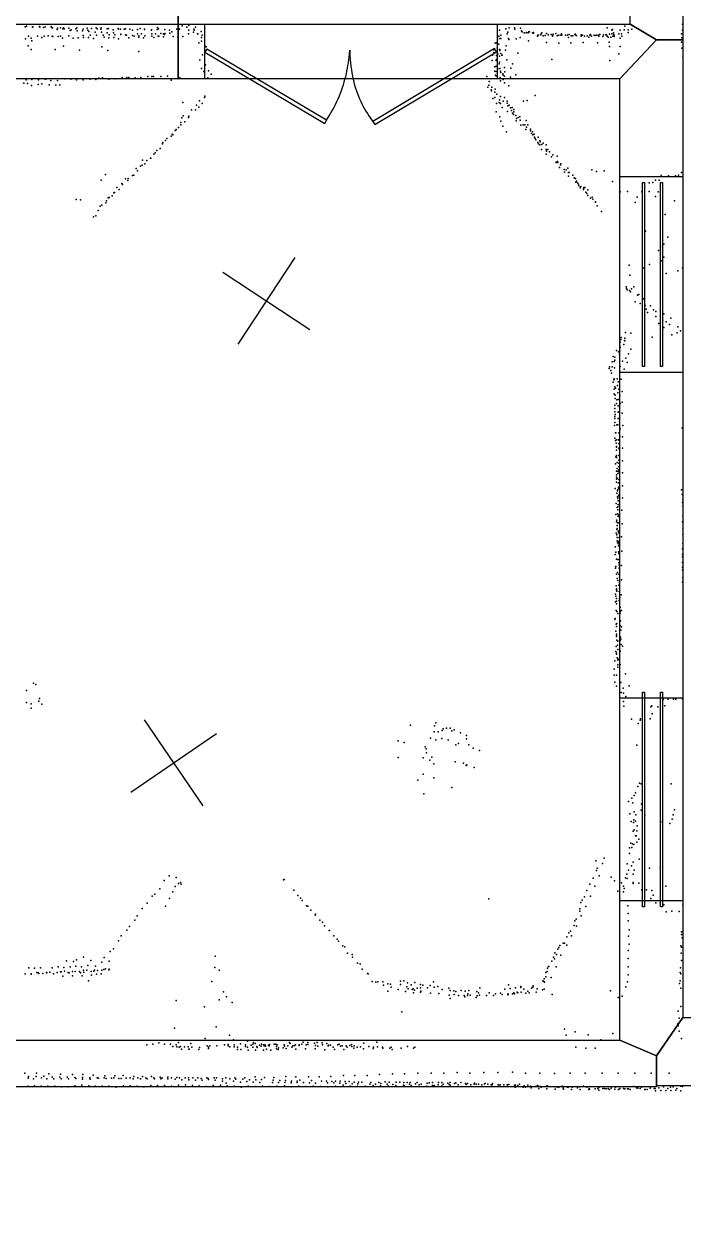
# Model space of a CAD drawing. Header units: millimetres. Extents: x -49251 to 3173, y -44712 to 7447.
# Drawn here: x -4682 to -2146, y -8664 to -4056 of the extents above; entities that cross this region are included whole.
import ezdxf

# ---------------------------------------------------------------- set-up
doc = ezdxf.new("R2010")
doc.units = ezdxf.units.MM
for name, color, linetype in [('DOORS', 7, 'Continuous'), ('P', 9, 'Continuous'), ('PANOS', 10, 'Continuous'), ('ROOMS', 1, 'Continuous'), ('WALLS', 3, 'Continuous'), ('WINDOWS', 6, 'Continuous')]:
    doc.layers.add(name, color=color, linetype=linetype)

# ---------------------------------------------------------------- blocks, each defined once
blk = doc.blocks.new('2-Double_3F')
for points in [[(-803.047, 5.11842), (-144.478, 395.382), (-134.282, 378.176), (-792.851, -12.0874), (-803.047, 5.11842)], [(130.58, 402.327), (799.603, 1.60988), (789.326, -15.5479), (120.303, 385.169), (130.58, 402.327)], [(-134.282, 378.176), (-119.32, 354.081), (-109.98, 338.172), (-101.133, 322.376), (-92.7658, 306.684), (-84.8675, 291.087), (-77.4254, 275.576), (-70.4273, 260.141), (-63.861, 244.774), (-57.7142, 229.467), (-51.9747, 214.209), (-46.6303, 198.992), (-41.6688, 183.807), (-37.078, 168.646), (-32.8455, 153.498), (-28.9593, 138.355), (-25.407, 123.208), (-22.1765, 108.049), (-19.2555, 92.867), (-16.6317, 77.6544), (-14.2931, 62.402), (-12.2272, 47.1006), (-10.422, 31.7413), (-8.86523, 16.3152), (-6.96899, -6.96899)], [(-6.96899, -6.96899), (-5.64674, 24.0467), (-4.27553, 44.0225), (-2.51777, 63.4584), (-0.37793, 82.3727), (2.13953, 100.783), (5.03013, 118.709), (8.2894, 136.167), (11.9129, 153.176), (15.8961, 169.754), (20.2346, 185.919), (24.9238, 201.69), (29.9595, 217.085), (35.3369, 232.121), (41.0518, 246.818), (47.0996, 261.192), (53.4758, 275.263), (60.176, 289.048), (67.1957, 302.566), (74.5305, 315.834), (82.1759, 328.872), (90.1273, 341.697), (98.3804, 354.327), (106.931, 366.78), (120.303, 385.169)]]:
    blk.add_lwpolyline(points)
blk = doc.blocks.new('1-Standard_69')
for points in [[(-590, 42.9766), (589.999, 42.9766), (589.999, 32.9766), (-590, 32.9766), (-590, 42.9766)], [(-590.014, -44.0958), (589.985, -44.0958), (589.985, -54.0958), (-590.014, -54.0958), (-590.014, -44.0958)]]:
    blk.add_lwpolyline(points)

msp = doc.modelspace()

# ---------------------------------------------------------------- linework, layer by layer
at = {"layer": 'DOORS'}
msp.add_lwpolyline([(-3986, -4056), (-2862.1, -4056), (-2862.1, -4266), (-3986, -4266), (-3986, -4056)], dxfattribs=at)
at = {"layer": 'P'}
for p in [(-4678, -4066), (-4672, -4064), (-4649, -4068), (-4648, -4067), (-4623, -4065), (-4621, -4068), (-4607, -4069), (-4601, -4067), (-4589, -4101), (-4577, -4065), (-4576, -4069), (-4572, -4070), (-4554, -4077), (-4553, -4072), (-4542, -4071), (-4533, -4074), (-4530, -4070), (-4527, -4074), (-4510, -4101), (-4509, -4072), (-4505, -4081), (-4500, -4078), (-4483, -4074), (-4479, -4070), (-4478, -4082), (-4457, -4082), (-4454, -4075), (-4454, -4100), (-4439, -4072), (-4436, -4080), (-4433, -4085), (-4428, -4099), (-4422, -4073), (-4408, -4087), (-4404, -4071), (-4403, -4098), (-4400, -4074), (-4387, -4076), (-4385, -4071), (-4384, -4087), (-4378, -4098), (-4362, -4074), (-4362, -4089), (-4357, -4073), (-4354, -4097), (-4339, -4078), (-4338, -4089), (-4332, -4097), (-4320, -4073), (-4319, -4075), (-4311, -4076), (-4310, -4095), (-4309, -4096), (-4297, -4075), (-4292, -4074), (-4291, -4097), (-4288, -4098), (-4275, -4076), (-4265, -4080), (-4264, -4100), (-4245, -4077), (-4245, -4094), (-4240, -4101), (-4235, -4073), (-4230, -4094), (-4218, -4076), (-4218, -4077), (-4217, -4101), (-4192, -4078), (-4192, -4080), (-4190, -4093), (-4176, -4094), (-4170, -4077), (-4168, -4069), (-4164, -4074), (-4155, -4092), (-4145, -4094), (-4142, -4096), (-4140, -4077), (-4140, -4092), (-4122, -4080), (-4121, -4091), (-4113, -4086), (-4094, -4075), (-4085, -4074), (-4084, -4076), (-4074, -4063), (-4056, -4068), (-4049, -4093), (-4048, -4062), (-4048, -4079), (-4030, -4087), (-4029, -4075), (-4027, -4079), (-4022, -4068), (-4015, -4093), (-4013, -4094), (-4001, -4084), (-3996, -4099), (-2853, -4079), (-2848, -4098), (-2828, -4074), (-2823, -4093), (-2821, -4087), (-2816, -4071), (-2795, -4071), (-2793, -4075), (-2772, -4072), (-2768, -4082), (-2765, -4086), (-2758, -4090), (-2750, -4090), (-2749, -4088), (-2742, -4089), (-2740, -4086), (-2737, -4086), (-2726, -4090), (-2722, -4088), (-2722, -4091), (-2705, -4099), (-2703, -4099), (-2693, -4097), (-2692, -4093), (-2690, -4090), (-2685, -4101), (-2677, -4100), (-2672, -4092), (-2666, -4097), (-2654, -4096), (-2648, -4099), (-2646, -4095), (-2636, -4092), (-2631, -4101), (-2627, -4098), (-2619, -4099), (-2614, -4094), (-2613, -4098), (-2599, -4099), (-2591, -4098), (-2585, -4096), (-2577, -4101), (-2570, -4101), (-2563, -4096), (-2562, -4095), (-2558, -4100), (-2557, -4100), (-2539, -4097), (-2536, -4099), (-2533, -4099), (-2515, -4101), (-2505, -4098), (-2503, -4096), (-2488, -4098), (-2484, -4100), (-2478, -4098), (-2472, -4099), (-2466, -4096), (-2453, -4097), (-2443, -4097), (-2441, -4097), (-2438, -4070), (-2430, -4095), (-2421, -4094), (-2420, -4080), (-2418, -4077), (-2414, -4089), (-2413, -4096), (-2411, -4098), (-2393, -4094), (-2389, -4080), (-2383, -4094), (-2373, -4078), (-2370, -4064), (-2358, -4078), (-2358, -4088), (-2343, -4076), (-2153, -4093), (-2149, -4056), (-2149, -4079), (-4676, -4113), (-4666, -4140), (-4665, -4103), (-4655, -4110), (-4652, -4120), (-4630, -4103), (-4613, -4107), (-4604, -4102), (-4574, -4103), (-4571, -4104), (-4551, -4104), (-4541, -4102), (-4534, -4110), (-4530, -4141), (-4493, -4110), (-4474, -4109), (-4453, -4107), (-4434, -4108), (-4415, -4112), (-4382, -4143), (-4374, -4106), (-4355, -4109), (-4336, -4108), (-4318, -4113), (-4279, -4109), (-4258, -4103), (-4240, -4106), (-4222, -4109), (-4190, -4103), (-4183, -4107), (-4166, -4103), (-4163, -4103), (-4145, -4105), (-4108, -4104), (-4090, -4106), (-4071, -4104), (-4009, -4128), (-3999, -4108), (-3999, -4122), (-3986, -4140), (-3981, -4144), (-2869, -4129), (-2866, -4128), (-2861, -4147), (-2860, -4109), (-2860, -4117), (-2855, -4102), (-2855, -4133), (-2851, -4112), (-2847, -4111), (-2827, -4139), (-2818, -4111), (-2817, -4115), (-2789, -4113), (-2773, -4107), (-2741, -4120), (-2706, -4102), (-2672, -4127), (-2649, -4103), (-2624, -4129), (-2587, -4108), (-2578, -4128), (-2539, -4102), (-2531, -4127), (-2526, -4103), (-2509, -4106), (-2499, -4103), (-2475, -4128), (-2471, -4103), (-2455, -4104), (-2438, -4102), (-2435, -4106), (-2431, -4125), (-2429, -4142), (-2424, -4106), (-2417, -4102), (-2411, -4104), (-2389, -4110), (-2388, -4142), (-2382, -4103), (-2152, -4126), (-2151, -4109), (-4655, -4154), (-4562, -4154), (-4468, -4156), (-4360, -4158), (-4240, -4162), (-4006, -4193), (-3995, -4174), (-2879, -4176), (-2875, -4165), (-2874, -4155), (-2864, -4177), (-2864, -4192), (-2859, -4170), (-2853, -4155), (-2853, -4179), (-2851, -4154), (-2851, -4158), (-2848, -4169), (-2844, -4175), (-2843, -4176), (-2829, -4156), (-2825, -4194), (-2782, -4168), (-2651, -4192), (-2393, -4171), (-2151, -4149), (-2147, -4183), (-3999, -4227), (-3990, -4238), (-3984, -4213), (-3972, -4236), (-2881, -4196), (-2871, -4221), (-2871, -4237), (-2867, -4238), (-2866, -4218), (-2865, -4196), (-2859, -4228), (-2854, -4209), (-2853, -4203), (-2851, -4227), (-2849, -4237), (-2833, -4223), (-2832, -4240), (-2809, -4225), (-2803, -4209), (-2428, -4196), (-4682, -4283), (-4674, -4270), (-4669, -4284), (-4652, -4269), (-4626, -4270), (-4613, -4286), (-4600, -4268), (-4595, -4266), (-4579, -4273), (-4553, -4273), (-4526, -4267), (-4502, -4268), (-4480, -4271), (-4455, -4271), (-4428, -4268), (-4406, -4269), (-4394, -4264), (-4380, -4263), (-4356, -4268), (-4331, -4266), (-4304, -4261), (-4286, -4261), (-4279, -4261), (-4254, -4263), (-4232, -4261), (-4205, -4257), (-4190, -4258), (-4184, -4257), (-4155, -4258), (-4130, -4256), (-4116, -4272), (-4083, -4263), (-3975, -4263), (-3962, -4249), (-2901, -4258), (-2893, -4277), (-2868, -4252), (-2866, -4255), (-2850, -4261), (-2849, -4274), (-2847, -4242), (-2840, -4247), (-2839, -4253), (-2839, -4269), (-2834, -4256), (-2834, -4282), (-2810, -4260), (-2790, -4251), (-4653, -4292), (-4627, -4289), (-4585, -4290), (-4559, -4291), (-4544, -4290), (-2897, -4298), (-2894, -4291), (-2885, -4309), (-2883, -4313), (-2882, -4298), (-2870, -4318), (-2869, -4306), (-2863, -4326), (-2817, -4293), (-2716, -4331), (-4071, -4357), (-4018, -4368), (-4009, -4375), (-4007, -4351), (-3997, -4361), (-3988, -4339), (-3986, -4333), (-2878, -4342), (-2870, -4339), (-2864, -4362), (-2854, -4357), (-2853, -4348), (-2849, -4334), (-2849, -4361), (-2842, -4377), (-2838, -4352), (-2833, -4338), (-2823, -4352), (-2823, -4360), (-2821, -4371), (-2815, -4368), (-2810, -4378), (-2804, -4377), (-2760, -4353), (-2746, -4350), (-4075, -4417), (-4070, -4409), (-4049, -4415), (-4048, -4410), (-4037, -4386), (-4022, -4386), (-2865, -4393), (-2851, -4413), (-2822, -4392), (-2806, -4388), (-2803, -4399), (-2799, -4404), (-2797, -4385), (-2797, -4394), (-2790, -4407), (-2787, -4419), (-2781, -4415), (-2774, -4413), (-4101, -4465), (-4099, -4465), (-4096, -4461), (-4087, -4454), (-4079, -4435), (-4079, -4443), (-4063, -4432), (-2848, -4430), (-2840, -4449), (-2826, -4470), (-2789, -4428), (-2773, -4425), (-2771, -4445), (-2762, -4443), (-2755, -4443), (-2751, -4462), (-2750, -4427), (-2749, -4453), (-2743, -4444), (-2734, -4467), (-2733, -4460), (-4148, -4511), (-4137, -4504), (-4132, -4496), (-4116, -4487), (-4112, -4480), (-4110, -4482), (-2730, -4477), (-2726, -4471), (-2725, -4482), (-2719, -4480), (-2718, -4491), (-2716, -4496), (-2713, -4501), (-2705, -4511), (-2704, -4491), (-2697, -4505), (-2696, -4509), (-2685, -4514), (-4183, -4557), (-4177, -4551), (-4171, -4542), (-4158, -4535), (-4149, -4517), (-2702, -4517), (-2697, -4521), (-2691, -4538), (-2690, -4519), (-2673, -4521), (-2673, -4539), (-2673, -4557), (-2672, -4545), (-2667, -4538), (-2660, -4548), (-2647, -4559), (-4234, -4602), (-4228, -4599), (-4226, -4580), (-4217, -4594), (-4209, -4581), (-4195, -4572), (-4194, -4572), (-2652, -4566), (-2635, -4587), (-2634, -4589), (-2631, -4564), (-2629, -4584), (-2628, -4589), (-2622, -4608), (-2618, -4598), (-2617, -4593), (-4369, -4635), (-4291, -4651), (-4281, -4650), (-4264, -4638), (-4260, -4637), (-4251, -4611), (-4245, -4621), (-2604, -4615), (-2603, -4626), (-2596, -4617), (-2590, -4610), (-2587, -4627), (-2587, -4641), (-2585, -4627), (-2571, -4637), (-2565, -4647), (-2560, -4650), (-2497, -4617), (-2479, -4623), (-2450, -4620), (-2231, -4638), (-2203, -4640), (-2176, -4640), (-2164, -4637), (-2153, -4627), (-4385, -4656), (-4325, -4684), (-4316, -4692), (-4306, -4669), (-4303, -4673), (-4282, -4658), (-2559, -4664), (-2557, -4660), (-2552, -4667), (-2549, -4672), (-2547, -4678), (-2542, -4686), (-2540, -4681), (-2529, -4690), (-2529, -4692), (-2528, -4685), (-2524, -4684), (-2513, -4693), (-2418, -4662), (-2360, -4700), (-2277, -4667), (-2277, -4700), (-2263, -4665), (-2252, -4657), (-2238, -4656), (-4481, -4731), (-4465, -4732), (-4367, -4744), (-4364, -4736), (-4358, -4724), (-4355, -4723), (-4354, -4723), (-4343, -4717), (-4336, -4705), (-4334, -4704), (-2520, -4702), (-2516, -4708), (-2513, -4715), (-2503, -4725), (-2496, -4722), (-2494, -4730), (-2483, -4740), (-2483, -4741), (-2388, -4701), (-2331, -4742), (-2323, -4722), (-2305, -4701), (-2252, -4719), (-2242, -4701), (-2180, -4736), (-4405, -4793), (-4397, -4773), (-4389, -4756), (-4382, -4753), (-2477, -4755), (-2460, -4777), (-2215, -4789), (-4415, -4797), (-2291, -4853), (-2205, -4876), (-2241, -4927), (-2226, -4913), (-2220, -4902), (-2228, -4967), (-2221, -4953), (-2354, -4983), (-2351, -5022), (-2300, -4995), (-2275, -4981), (-2211, -5016), (-2167, -5005), (-2149, -4995), (-2365, -5067), (-2336, -5067), (-2364, -5073), (-2362, -5078), (-2353, -5081), (-2348, -5086), (-2345, -5075), (-2322, -5099), (-2317, -5096), (-2299, -5113), (-2331, -5124), (-2311, -5131), (-2292, -5138), (-2288, -5153), (-2272, -5140), (-2260, -5155), (-2283, -5166), (-2251, -5162), (-2251, -5181), (-2224, -5195), (-2221, -5171), (-2211, -5201), (-2194, -5187), (-2368, -5243), (-2347, -5245), (-2240, -5208), (-2221, -5223), (-2199, -5211), (-2189, -5252), (-2169, -5244), (-2166, -5220), (-2156, -5236), (-2390, -5295), (-2388, -5279), (-2388, -5300), (-2386, -5269), (-2385, -5261), (-2374, -5289), (-2372, -5273), (-2371, -5274), (-2370, -5264), (-2265, -5260), (-2415, -5335), (-2409, -5337), (-2402, -5312), (-2395, -5317), (-2391, -5327), (-2390, -5313), (-2367, -5341), (-2356, -5325), (-2347, -5306), (-2431, -5381), (-2430, -5374), (-2424, -5389), (-2419, -5355), (-2419, -5374), (-2412, -5354), (-2410, -5378), (-2409, -5349), (-2389, -5373), (-2380, -5353), (-2373, -5383), (-2361, -5358), (-2422, -5399), (-2415, -5433), (-2413, -5425), (-2412, -5420), (-2400, -5421), (-2396, -5432), (-2384, -5422), (-2412, -5478), (-2411, -5461), (-2409, -5452), (-2407, -5483), (-2406, -5457), (-2399, -5446), (-2397, -5474), (-2394, -5461), (-2381, -5469), (-2409, -5522), (-2407, -5496), (-2403, -5515), (-2401, -5501), (-2396, -5500), (-2396, -5525), (-2390, -5486), (-2389, -5515), (-2381, -5511), (-2409, -5535), (-2409, -5548), (-2409, -5565), (-2409, -5573), (-2407, -5558), (-2396, -5549), (-2396, -5573), (-2394, -5547), (-2392, -5573), (-2391, -5532), (-2381, -5553), (-2410, -5600), (-2409, -5588), (-2401, -5598), (-2398, -5597), (-2391, -5586), (-2389, -5613), (-2378, -5600), (-2150, -5609), (-2409, -5649), (-2406, -5628), (-2406, -5658), (-2405, -5628), (-2404, -5668), (-2403, -5655), (-2395, -5655), (-2394, -5629), (-2394, -5656), (-2390, -5641), (-2379, -5644), (-2403, -5681), (-2403, -5683), (-2402, -5695), (-2394, -5669), (-2394, -5687), (-2391, -5693), (-2379, -5687), (-2406, -5748), (-2405, -5721), (-2403, -5715), (-2403, -5723), (-2400, -5742), (-2394, -5716), (-2394, -5745), (-2393, -5733), (-2393, -5759), (-2391, -5745), (-2379, -5736), (-2402, -5776), (-2402, -5790), (-2402, -5799), (-2402, -5807), (-2400, -5766), (-2400, -5804), (-2398, -5776), (-2397, -5785), (-2393, -5771), (-2393, -5779), (-2379, -5782), (-2407, -5843), (-2402, -5818), (-2399, -5852), (-2397, -5846), (-2395, -5821), (-2395, -5837), (-2394, -5808), (-2393, -5841), (-2379, -5832), (-2152, -5848), (-2401, -5860), (-2399, -5874), (-2397, -5881), (-2396, -5890), (-2395, -5868), (-2392, -5874), (-2380, -5879), (-2150, -5865), (-2148, -5896), (-2147, -5884), (-2405, -5942), (-2404, -5900), (-2400, -5915), (-2399, -5940), (-2398, -5913), (-2398, -5925), (-2396, -5904), (-2394, -5905), (-2392, -5943), (-2382, -5926), (-2147, -5910), (-2403, -5971), (-2401, -5964), (-2400, -5985), (-2398, -5974), (-2396, -5950), (-2395, -5946), (-2394, -5975), (-2381, -5978), (-2148, -5971), (-2147, -5948), (-2404, -6014), (-2401, -6000), (-2401, -6021), (-2400, -5997), (-2400, -6031), (-2398, -6031), (-2396, -6006), (-2395, -6013), (-2394, -6005), (-2383, -6029), (-2147, -5998), (-2147, -6020), (-2408, -6067), (-2400, -6044), (-2399, -6051), (-2395, -6046), (-2395, -6061), (-2393, -6053), (-2392, -6065), (-2149, -6074), (-2147, -6054), (-2407, -6096), (-2405, -6087), (-2402, -6114), (-2400, -6116), (-2395, -6086), (-2394, -6093), (-2394, -6116), (-2393, -6128), (-2382, -6084), (-2149, -6106), (-2149, -6127), (-2148, -6096), (-2406, -6149), (-2405, -6143), (-2403, -6172), (-2399, -6166), (-2393, -6172), (-2392, -6138), (-2392, -6149), (-2383, -6139), (-2149, -6145), (-2148, -6157), (-2404, -6217), (-2400, -6189), (-2397, -6197), (-2393, -6214), (-2391, -6183), (-2391, -6205), (-2383, -6194), (-2148, -6203), (-2147, -6185), (-2406, -6249), (-2405, -6257), (-2403, -6229), (-2402, -6234), (-2402, -6266), (-2401, -6238), (-2392, -6239), (-2391, -6227), (-2391, -6265), (-2390, -6263), (-2384, -6251), (-2406, -6279), (-2404, -6312), (-2403, -6286), (-2402, -6276), (-2392, -6273), (-2389, -6299), (-2389, -6313), (-2383, -6312), (-2409, -6346), (-2407, -6342), (-2401, -6316), (-2398, -6323), (-2389, -6316), (-2389, -6323), (-2387, -6351), (-2405, -6391), (-2404, -6364), (-2403, -6373), (-2403, -6403), (-2401, -6362), (-2388, -6369), (-2386, -6388), (-2383, -6375), (-2404, -6450), (-2402, -6409), (-2402, -6412), (-2401, -6426), (-2399, -6445), (-2397, -6430), (-2388, -6427), (-2387, -6415), (-2386, -6422), (-2384, -6443), (-2380, -6449), (-2405, -6469), (-2402, -6476), (-2402, -6480), (-2400, -6494), (-2397, -6462), (-2390, -6465), (-2388, -6470), (-2411, -6538), (-2409, -6506), (-2397, -6503), (-2397, -6521), (-2397, -6530), (-2396, -6499), (-2394, -6499), (-2388, -6520), (-2412, -6561), (-2409, -6587), (-2402, -6561), (-2386, -6589), (-2368, -6556), (-4673, -6620), (-4645, -6591), (-4637, -6596), (-2402, -6603), (-2385, -6627), (-2377, -6611), (-2376, -6630), (-2354, -6601), (-4673, -6666), (-4654, -6671), (-4625, -6661), (-4623, -6650), (-4613, -6672), (-2375, -6662), (-2374, -6680), (-2367, -6643), (-2271, -6682), (-2266, -6678), (-2223, -6654), (-2216, -6678), (-2204, -6653), (-2183, -6653), (-2174, -6653), (-2149, -6651), (-4655, -6688), (-2273, -6728), (-2265, -6709), (-2244, -6683), (-3195, -6753), (-3103, -6755), (-3098, -6744), (-3073, -6773), (-3069, -6767), (-3057, -6764), (-3043, -6765), (-3027, -6771), (-2345, -6730), (-2319, -6746), (-2312, -6734), (-2310, -6729), (-3243, -6813), (-3219, -6820), (-3118, -6803), (-3104, -6778), (-3098, -6809), (-3088, -6779), (-3075, -6804), (-3050, -6809), (-3036, -6775), (-3003, -6783), (-2980, -6793), (-2979, -6805), (-3139, -6836), (-3135, -6844), (-3133, -6859), (-3021, -6829), (-3010, -6823), (-2971, -6828), (-2954, -6842), (-2930, -6851), (-2324, -6830), (-3242, -6877), (-3146, -6879), (-3121, -6888), (-3113, -6876), (-3105, -6902), (-3023, -6894), (-2991, -6899), (-2981, -6908), (-2978, -6905), (-3146, -6942), (-3105, -6956), (-2950, -6916), (-3167, -6965), (-3036, -6993), (-2321, -6989), (-2314, -6976), (-2307, -6978), (-2192, -6978), (-3144, -7017), (-2356, -7046), (-2344, -7034), (-2334, -7023), (-2330, -7013), (-2351, -7094), (-2340, -7052), (-2335, -7086), (-2307, -7080), (-2306, -7057), (-2180, -7078), (-2346, -7124), (-2337, -7127), (-2336, -7117), (-2330, -7122), (-2328, -7098), (-2323, -7140), (-2293, -7099), (-2232, -7125), (-2197, -7131), (-2188, -7115), (-2184, -7098), (-2338, -7161), (-2334, -7155), (-2330, -7179), (-2327, -7179), (-2324, -7159), (-2352, -7225), (-2347, -7207), (-2343, -7223), (-2341, -7209), (-2336, -7212), (-2324, -7203), (-2316, -7191), (-2482, -7275), (-2450, -7265), (-2352, -7247), (-2338, -7280), (-2315, -7269), (-2479, -7312), (-2477, -7303), (-2456, -7285), (-2363, -7326), (-2361, -7286), (-2356, -7311), (-2345, -7294), (-2339, -7326), (-2334, -7311), (-2275, -7303), (-2234, -7299), (-4143, -7351), (-4124, -7333), (-4100, -7373), (-4097, -7339), (-4088, -7362), (-4080, -7358), (-4077, -7365), (-3683, -7348), (-3681, -7346), (-2505, -7365), (-2492, -7342), (-2486, -7372), (-2469, -7333), (-2423, -7337), (-2410, -7352), (-2383, -7360), (-2375, -7372), (-2368, -7340), (-2361, -7343), (-2339, -7358), (-2339, -7362), (-2316, -7361), (-2213, -7372), (-4189, -7411), (-4179, -7403), (-4159, -7383), (-4122, -7420), (-4109, -7394), (-3644, -7388), (-3628, -7408), (-3618, -7419), (-2525, -7413), (-2517, -7389), (-2503, -7411), (-2397, -7391), (-2376, -7394), (-2373, -7381), (-2305, -7387), (-2287, -7386), (-2271, -7420), (-2267, -7389), (-2262, -7407), (-4228, -7458), (-4208, -7438), (-4137, -7449), (-3612, -7427), (-3595, -7448), (-3590, -7449), (-3578, -7464), (-2894, -7421), (-2544, -7459), (-2540, -7435), (-2535, -7426), (-2521, -7450), (-2359, -7448), (-2251, -7437), (-2235, -7436), (-2220, -7444), (-2147, -7444), (-4256, -7503), (-4247, -7487), (-3562, -7484), (-3560, -7480), (-3544, -7503), (-3534, -7511), (-2563, -7506), (-2558, -7499), (-2544, -7469), (-2539, -7486), (-2358, -7477), (-2358, -7505), (-2212, -7471), (-2190, -7469), (-2161, -7470), (-4286, -7541), (-4276, -7527), (-3526, -7525), (-3508, -7543), (-3507, -7543), (-2586, -7552), (-2580, -7545), (-2565, -7523), (-2557, -7526), (-2354, -7540), (-2152, -7548), (-2152, -7558), (-4318, -7582), (-4308, -7563), (-3490, -7563), (-3477, -7576), (-3472, -7584), (-3455, -7602), (-2621, -7600), (-2608, -7591), (-2603, -7591), (-2594, -7567), (-2594, -7599), (-2576, -7563), (-2356, -7565), (-2354, -7596), (-2155, -7602), (-2150, -7571), (-4453, -7646), (-4373, -7647), (-4350, -7623), (-4338, -7613), (-3946, -7641), (-3448, -7606), (-3437, -7630), (-3420, -7635), (-3418, -7646), (-2645, -7645), (-2640, -7629), (-2633, -7635), (-2628, -7614), (-2624, -7608), (-2617, -7638), (-2358, -7620), (-2357, -7650), (-2154, -7630), (-2153, -7607), (-4663, -7686), (-4642, -7688), (-4618, -7686), (-4574, -7686), (-4550, -7683), (-4529, -7685), (-4519, -7659), (-4504, -7682), (-4492, -7662), (-4482, -7680), (-4480, -7655), (-4461, -7683), (-4453, -7695), (-4440, -7696), (-4437, -7677), (-4425, -7658), (-4411, -7696), (-4407, -7680), (-4383, -7665), (-4383, -7696), (-4375, -7693), (-4369, -7690), (-4356, -7694), (-4354, -7661), (-4354, -7692), (-3948, -7685), (-3931, -7696), (-3399, -7669), (-3389, -7671), (-3381, -7691), (-2668, -7688), (-2664, -7681), (-2663, -7681), (-2651, -7661), (-2641, -7652), (-2635, -7683), (-2357, -7682), (-2156, -7686), (-2153, -7658), (-4678, -7709), (-4654, -7710), (-4654, -7711), (-4633, -7705), (-4627, -7706), (-4625, -7708), (-4609, -7708), (-4595, -7704), (-4594, -7706), (-4582, -7703), (-4568, -7709), (-4555, -7705), (-4542, -7702), (-4539, -7702), (-4532, -7719), (-4526, -7699), (-4512, -7705), (-4508, -7706), (-4496, -7700), (-4495, -7717), (-4485, -7701), (-4468, -7700), (-4464, -7706), (-4458, -7717), (-4452, -7703), (-4434, -7737), (-4424, -7701), (-4422, -7714), (-4413, -7699), (-4403, -7711), (-4399, -7697), (-4385, -7709), (-3959, -7739), (-3360, -7708), (-3358, -7710), (-3343, -7739), (-3328, -7742), (-3321, -7740), (-3302, -7740), (-3233, -7738), (-3221, -7737), (-3107, -7740), (-2686, -7736), (-2682, -7739), (-2681, -7729), (-2679, -7742), (-2675, -7704), (-2674, -7721), (-2669, -7701), (-2654, -7723), (-2360, -7740), (-2357, -7713), (-2157, -7705), (-2157, -7737), (-2155, -7709), (-3914, -7779), (-3299, -7753), (-3282, -7748), (-3282, -7776), (-3272, -7749), (-3270, -7761), (-3242, -7770), (-3233, -7750), (-3214, -7777), (-3209, -7759), (-3207, -7744), (-3204, -7767), (-3192, -7752), (-3189, -7770), (-3185, -7767), (-3184, -7783), (-3180, -7772), (-3179, -7743), (-3169, -7764), (-3157, -7780), (-3156, -7751), (-3156, -7763), (-3155, -7776), (-3148, -7753), (-3130, -7763), (-3120, -7754), (-3118, -7784), (-3104, -7761), (-3090, -7758), (-3086, -7785), (-3073, -7770), (-3047, -7764), (-3043, -7774), (-3028, -7775), (-3021, -7777), (-3000, -7774), (-2985, -7776), (-2974, -7786), (-2970, -7774), (-2940, -7778), (-2934, -7783), (-2928, -7763), (-2892, -7782), (-2868, -7787), (-2849, -7784), (-2832, -7768), (-2819, -7787), (-2818, -7752), (-2811, -7766), (-2803, -7786), (-2797, -7782), (-2795, -7787), (-2791, -7763), (-2785, -7780), (-2782, -7782), (-2771, -7762), (-2770, -7758), (-2769, -7780), (-2759, -7769), (-2751, -7784), (-2744, -7776), (-2738, -7782), (-2730, -7764), (-2724, -7761), (-2723, -7756), (-2711, -7780), (-2708, -7767), (-2687, -7771), (-2681, -7769), (-2425, -7775), (-2367, -7759), (-2160, -7747), (-2155, -7764), (-4097, -7812), (-3931, -7809), (-3903, -7798), (-3881, -7820), (-3046, -7792), (-3042, -7804), (-3027, -7789), (-3011, -7793), (-2988, -7793), (-2986, -7798), (-2976, -7793), (-2965, -7792), (-2942, -7801), (-2939, -7794), (-2930, -7791), (-2903, -7793), (-2876, -7793), (-2843, -7789), (-2821, -7790), (-2650, -7789), (-2396, -7800), (-2381, -7795), (-3987, -7836), (-3228, -7856), (-2165, -7853), (-2161, -7880), (-2155, -7835), (-4103, -7918), (-3943, -7913), (-2602, -7922), (-2166, -7902), (-2165, -7909), (-3985, -7958), (-3892, -7946), (-3876, -7964), (-3822, -7969), (-3608, -7973), (-3324, -7972), (-2596, -7945), (-2562, -7933), (-2512, -7944), (-2463, -7963), (-2417, -7939), (-2161, -7930), (-2152, -7958), (-4210, -7982), (-4186, -7980), (-4163, -7975), (-4141, -7980), (-4119, -7980), (-4109, -7989), (-4096, -7982), (-4094, -7990), (-4087, -7974), (-4085, -7992), (-4080, -7989), (-4076, -7999), (-4065, -7990), (-4050, -7990), (-4048, -7999), (-4047, -7999), (-4040, -7978), (-4036, -7992), (-4010, -8001), (-4007, -7993), (-3977, -7987), (-3972, -7991), (-3972, -7997), (-3967, -7986), (-3940, -7986), (-3911, -7983), (-3897, -7981), (-3897, -7986), (-3890, -7990), (-3874, -7990), (-3873, -7982), (-3861, -8001), (-3860, -7991), (-3849, -7979), (-3848, -8001), (-3830, -7983), (-3830, -7989), (-3822, -7992), (-3819, -8003), (-3808, -7984), (-3802, -7980), (-3802, -7991), (-3799, -7974), (-3793, -7978), (-3791, -8003), (-3786, -7989), (-3785, -7993), (-3776, -7984), (-3769, -7988), (-3768, -7980), (-3761, -7982), (-3761, -8003), (-3758, -7987), (-3754, -7982), (-3753, -7988), (-3749, -7999), (-3741, -7984), (-3739, -7987), (-3737, -7981), (-3733, -8003), (-3719, -7980), (-3713, -7980), (-3711, -7998), (-3710, -7989), (-3708, -7983), (-3704, -8001), (-3703, -7994), (-3685, -7994), (-3681, -7983), (-3680, -7988), (-3673, -7997), (-3667, -7986), (-3660, -7974), (-3658, -7978), (-3652, -7991), (-3648, -7987), (-3641, -7985), (-3638, -7983), (-3636, -7999), (-3623, -7983), (-3623, -7985), (-3613, -7980), (-3599, -7998), (-3596, -7982), (-3590, -7974), (-3590, -7981), (-3565, -7976), (-3562, -7998), (-3561, -7985), (-3554, -7974), (-3552, -7988), (-3535, -7975), (-3533, -7983), (-3525, -8002), (-3517, -7977), (-3512, -7986), (-3511, -7984), (-3503, -7984), (-3493, -7991), (-3488, -8001), (-3475, -7983), (-3470, -7980), (-3464, -7988), (-3458, -7987), (-3451, -8000), (-3443, -7987), (-3439, -7991), (-3429, -7985), (-3422, -7981), (-3421, -7989), (-3413, -7995), (-3412, -7987), (-3400, -7992), (-3387, -7990), (-3376, -7998), (-3375, -7976), (-3355, -7989), (-3339, -7997), (-3337, -7991), (-3322, -7990), (-3303, -7991), (-3302, -7995), (-3275, -7995), (-3269, -7992), (-3265, -8000), (-3231, -7995), (-3207, -7989), (-3184, -7995), (-3179, -7991), (-2559, -7992), (-2521, -7996), (-2484, -7995), (-4679, -8091), (-4666, -8111), (-4665, -8104), (-4635, -8104), (-4634, -8092), (-4615, -8110), (-4606, -8103), (-4587, -8094), (-4574, -8107), (-4544, -8107), (-4541, -8096), (-4516, -8107), (-4496, -8097), (-4487, -8108), (-4457, -8108), (-4456, -8097), (-4429, -8110), (-4416, -8099), (-4401, -8109), (-4396, -8111), (-4373, -8109), (-4371, -8102), (-4345, -8111), (-4337, -8110), (-4332, -8102), (-4300, -8101), (-4289, -8111), (-4274, -8109), (-4260, -8105), (-4244, -8110), (-4226, -8104), (-4213, -8109), (-4192, -8105), (-4182, -8110), (-4158, -8107), (-4150, -8109), (-4128, -8107), (-4115, -8109), (-4094, -8108), (-4084, -8110), (-4062, -8109), (-4049, -8110), (-4033, -8109), (-4013, -8110), (-3978, -8109), (-3950, -8110), (-3941, -8110), (-3905, -8109), (-3871, -8109), (-3833, -8109), (-3792, -8106), (-3757, -8108), (-3721, -8108), (-3675, -8105), (-3636, -8106), (-3588, -8106), (-3547, -8106), (-3502, -8105), (-3453, -8101), (-3409, -8101), (-3362, -8100), (-3314, -8097), (-3264, -8094), (-3218, -8094), (-3167, -8092), (-3116, -8091), (-3067, -8091), (-3015, -8089), (-2967, -8091), (-2913, -8089), (-2859, -8089), (-2803, -8088), (-2753, -8091), (-2697, -8091), (-2641, -8093), (-2581, -8091), (-2523, -8092), (-2458, -8091), (-2396, -8091), (-2332, -8091), (-2269, -8092), (-2200, -8091), (-4667, -8142), (-4645, -8114), (-4641, -8140), (-4616, -8142), (-4594, -8114), (-4590, -8142), (-4567, -8114), (-4564, -8142), (-4539, -8114), (-4538, -8144), (-4512, -8144), (-4511, -8113), (-4486, -8140), (-4482, -8112), (-4459, -8138), (-4457, -8115), (-4433, -8140), (-4428, -8115), (-4408, -8142), (-4381, -8141), (-4366, -8112), (-4355, -8142), (-4328, -8145), (-4317, -8112), (-4308, -8112), (-4299, -8140), (-4273, -8140), (-4262, -8114), (-4247, -8141), (-4234, -8114), (-4221, -8144), (-4208, -8113), (-4194, -8139), (-4180, -8113), (-4168, -8139), (-4155, -8113), (-4141, -8139), (-4128, -8113), (-4114, -8142), (-4101, -8115), (-4088, -8138), (-4075, -8117), (-4061, -8137), (-4048, -8117), (-4034, -8139), (-4022, -8118), (-4008, -8140), (-4000, -8112), (-3996, -8118), (-3981, -8143), (-3974, -8112), (-3972, -8116), (-3954, -8139), (-3946, -8118), (-3926, -8138), (-3918, -8114), (-3918, -8122), (-3904, -8130), (-3900, -8140), (-3890, -8114), (-3876, -8123), (-3873, -8142), (-3867, -8115), (-3849, -8126), (-3846, -8145), (-3840, -8115), (-3825, -8124), (-3819, -8142), (-3814, -8117), (-3800, -8126), (-3792, -8143), (-3790, -8117), (-3775, -8127), (-3768, -8116), (-3764, -8141), (-3737, -8143), (-3726, -8128), (-3723, -8118), (-3709, -8142), (-3703, -8127), (-3698, -8120), (-3680, -8140), (-3679, -8128), (-3676, -8120), (-3654, -8129), (-3654, -8144), (-3653, -8122), (-3631, -8122), (-3631, -8128), (-3625, -8142), (-3621, -8118), (-3607, -8128), (-3598, -8143), (-3583, -8129), (-3576, -8120), (-3569, -8142), (-3560, -8130), (-3541, -8143), (-3537, -8123), (-3518, -8123), (-3514, -8129), (-3513, -8144), (-3498, -8124), (-3490, -8129), (-3484, -8141), (-3483, -8123), (-3467, -8130), (-3466, -8123), (-3454, -8138), (-3446, -8124), (-3444, -8131), (-3431, -8124), (-3427, -8141), (-3420, -8133), (-3412, -8126), (-3399, -8142), (-3398, -8133), (-3395, -8126), (-3382, -8126), (-3370, -8142), (-3352, -8134), (-3348, -8128), (-3339, -8139), (-3330, -8134), (-3317, -8127), (-3310, -8140), (-3309, -8132), (-3293, -8125), (-3285, -8134), (-3281, -8140), (-3277, -8126), (-3263, -8135), (-3251, -8139), (-3250, -8126), (-3236, -8126), (-3222, -8138), (-3221, -8128), (-3219, -8139), (-3208, -8127), (-3199, -8134), (-3196, -8127), (-3193, -8139), (-3176, -8133), (-3170, -8128), (-3162, -8137), (-3154, -8134), (-3134, -8141), (-3131, -8130), (-3123, -8129), (-3110, -8128), (-3110, -8139), (-3104, -8139), (-3088, -8136), (-3087, -8127), (-3075, -8128), (-3074, -8140), (-3069, -8134), (-3052, -8130), (-3046, -8135), (-3043, -8127), (-3043, -8138), (-3026, -8132), (-3021, -8129), (-3012, -8137), (-3001, -8127), (-2984, -8132), (-2981, -8135), (-2976, -8131), (-2963, -8136), (-2950, -8134), (-2949, -8130), (-2942, -8134), (-2933, -8134), (-2921, -8136), (-2910, -8133), (-2908, -8132), (-2897, -8134), (-2885, -8136), (-2881, -8136), (-2880, -8131), (-2858, -8137), (-2857, -8137), (-2853, -8143), (-2850, -8136), (-2836, -8137), (-2823, -8137), (-2822, -8143), (-2817, -8135), (-2795, -8138), (-2792, -8145), (-2791, -8138), (-2782, -8139), (-2776, -8134), (-2761, -8146), (-2758, -8140), (-2753, -8146), (-2743, -8138), (-2733, -8141), (-2733, -8141), (-2731, -8148), (-2712, -8141), (-2705, -8139), (-2701, -8151), (-2695, -8143), (-2692, -8146), (-2671, -8140), (-2670, -8152), (-2667, -8141), (-2638, -8144), (-2638, -8153), (-2630, -8145), (-2624, -8146), (-2611, -8142), (-2608, -8149), (-2606, -8153), (-2591, -8145), (-2589, -8146), (-2575, -8154), (-2573, -8145), (-2552, -8148), (-2551, -8144), (-2543, -8144), (-2542, -8154), (-2530, -8142), (-2517, -8145), (-2509, -8154), (-2508, -8151), (-2506, -8153), (-2484, -8152), (-2474, -8150), (-2470, -8147), (-2470, -8157), (-2455, -8151), (-2449, -8150), (-2442, -8152), (-2435, -8150), (-2429, -8155), (-2423, -8149), (-2409, -8153), (-2406, -8146), (-2395, -8155), (-2391, -8152), (-2390, -8151), (-2375, -8151), (-2371, -8152), (-2360, -8152), (-2356, -8152), (-2350, -8154), (-2337, -8143), (-2326, -8148), (-2321, -8149), (-2311, -8150), (-2306, -8146), (-2294, -8155), (-2292, -8155), (-2285, -8155), (-2273, -8149), (-2258, -8150), (-2254, -8150), (-2239, -8148), (-2222, -8144), (-2205, -8150), (-2195, -8145), (-2185, -8144), (-2174, -8157), (-2171, -8151), (-2155, -8141), (-2149, -8143), (-2253, -8159), (-2232, -8158), (-2213, -8158), (-2194, -8158), (-2155, -8160)]:
    msp.add_point(p, dxfattribs=at)
at = {"layer": 'PANOS'}
for points in [[(-3639.9, -4953.7), (-3859.8, -5287.8)], [(-3916.9, -5010.8), (-3582.8, -5230.8)], [(-4219.4, -6732.5), (-3993.4, -7062.6)], [(-4271.4, -7010.5), (-3941.3, -6784.6)]]:
    msp.add_lwpolyline(points, dxfattribs=at)
at = {"layer": 'ROOMS'}
for points in [[(-708.9, -7877.9), (-708.8, 2387.3), (-2147, 2387.3), (-2147, -1842.1), (-2147, -4116), (-2147, -7877.9), (-708.9, -7877.9)], [(-2350, -1962.1), (-4187.1, -1962.1), (-4187, -2858.4), (-4089.1, -2858.4), (-4089.1, -2978.4), (-4089.1, -4056), (-2350, -4056), (-2350, -1962.1)], [(-4928.9, -2978.4), (-7818.5, -2978.4), (-7818.5, -4056), (-6643.7, -4056), (-5324.2, -4056), (-4089.1, -4056), (-4089.1, -2978.4), (-4187, -2978.4), (-4928.9, -2978.4)], [(-5264.2, -5864.6), (-5264.2, -7964.3), (-2390, -7964.4), (-2390, -4266), (-4089.1, -4266), (-5264.2, -4266), (-5264.2, -4821.2), (-5264.2, -5864.6)], [(-7767.1, -8144.4), (-7767.2, -14440.8), (-911.9, -14440.8), (-911.9, -8140.9), (-2248.5, -8140.9), (-2248.5, -8144.4), (-5324.2, -8144.3), (-5324.2, -8144.3), (-7767.1, -8144.4)]]:
    msp.add_lwpolyline(points, close=True, dxfattribs=at)
at = {"layer": 'WALLS'}
for points in [[(-2350, -4056), (-2350, -1962.1), (-2248.5, -1842.1), (-2147, -1842.1), (-2147, -4116), (-2248.5, -4116), (-2350, -4056)], [(-5324.2, -4056), (-4089.1, -4056), (-4089.1, -4116), (-4089.1, -4266), (-5264.2, -4266), (-5324.2, -4116), (-5324.2, -4056)], [(-4089.1, -4056), (-2350, -4056), (-2248.5, -4116), (-2390, -4266), (-4089.1, -4266), (-4089.1, -4116), (-4089.1, -4056)], [(-2390, -7964.4), (-2390, -4266), (-2248.5, -4116), (-2147, -4116), (-2147, -7877.9), (-2248.5, -8024.4), (-2390, -7964.4)], [(-2147, -7877.9), (-708.9, -7877.9), (-810.4, -8024.4), (-911.9, -8140.9), (-2248.5, -8140.9), (-2248.5, -8024.4), (-2147, -7877.9)], [(-5264.2, -7964.3), (-2390, -7964.4), (-2248.5, -8024.4), (-2248.5, -8144.4), (-5324.2, -8144.3), (-5324.2, -8024.3), (-5264.2, -7964.3)]]:
    msp.add_lwpolyline(points, dxfattribs=at)
at = {"layer": 'WINDOWS'}
for points in [[(-2390, -5396.6), (-2390, -4642.7), (-2147, -4642.7), (-2147, -5396.6), (-2390, -5396.6)], [(-2390, -7429.1), (-2390, -6648.3), (-2147, -6648.3), (-2147, -7429.1), (-2390, -7429.1)]]:
    msp.add_lwpolyline(points, dxfattribs=at)

# ---------------------------------------------------------------- block references
at = {"layer": 'DOORS', "xscale": 0.7, "yscale": -0.7, "rotation": 360}
msp.add_blockref('2-Double_3F', (-3424.1, -4161), dxfattribs=at)
at = {"layer": 'WINDOWS', "yscale": 0.8, "rotation": 90}
for p, xscale in [((-2268.5, -5019.7), 0.6), ((-2268.5, -7038.7), 0.7)]:
    msp.add_blockref('1-Standard_69', p, dxfattribs=dict(at, xscale=xscale))

doc.saveas('drawing.dxf')
